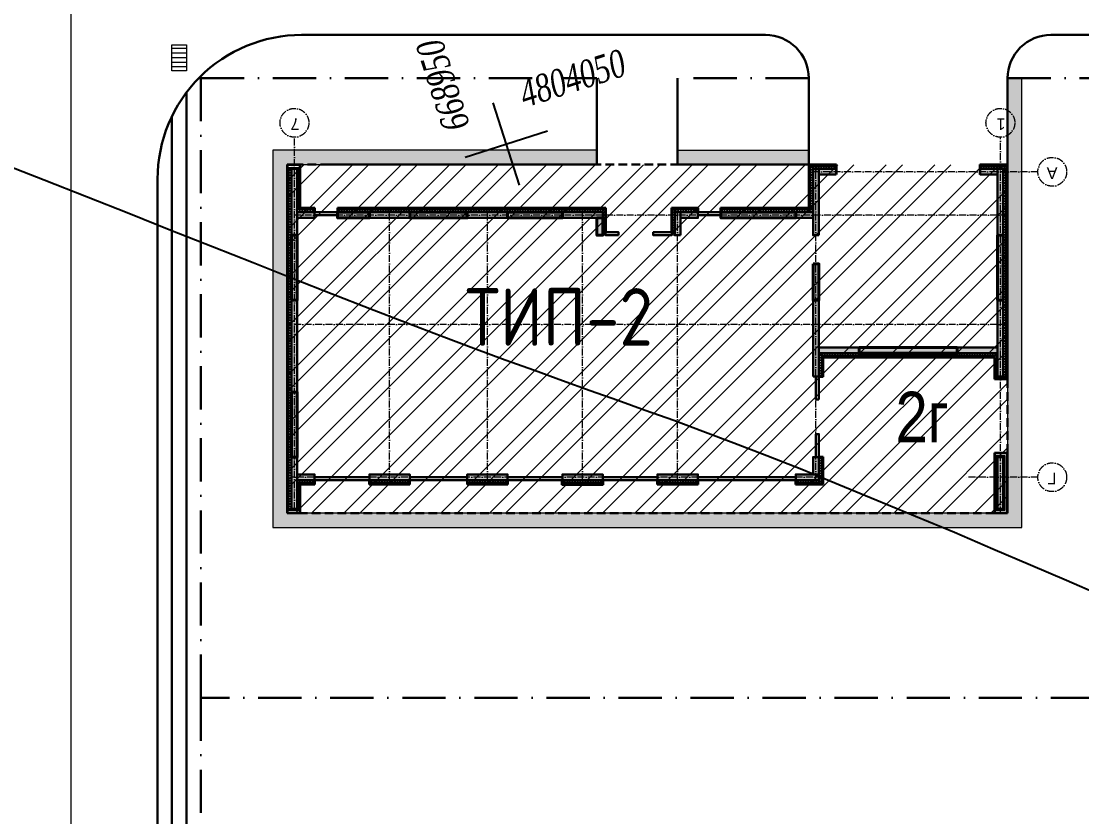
# Model space of a CAD drawing. Header units: millimetres. Extents: x 1353783 to 6492029790, y -7276956 to -512500.
# Drawn here: x 9958316 to 9965677, y -2817728 to -2812207 of the extents above; entities that cross this region are included whole.
import ezdxf
from ezdxf.enums import TextEntityAlignment as Align

# ---------------------------------------------------------------- set-up
doc = ezdxf.new("R2010")
doc.units = ezdxf.units.MM
for name, pattern in [('( Dashed )', [0.75, 0.5, -0.25]), ('482 Границы районов', [5, 3, -1, 0, -1]), ('ACAD_ISO10W100', [18, 12, -3, 0, -3]), ('CONTI', [0]), ('осевая', [50.8, 31.75, -6.35, 6.35, -6.35])]:
    doc.linetypes.add(name, pattern=pattern)
doc.layers.get('0').update_dxf_attribs({"lineweight": 5})
doc.layers.get('Defpoints').update_dxf_attribs({"color": 255})
for name, color, linetype, lineweight in [('!A-DIAFRAGM типовой', 142, 'Continuous', 0), ('7земля', 7, 'Continuous', 30), ('DIAFRAGM', 46, 'Continuous', 30), ('G-ANNO-SCHD', 231, 'Continuous', 9), ('Hatch', 254, 'Continuous', 5), ('INSULATION', 81, 'Continuous', 5), ('MPelement', 7, 'Continuous', 18), ('MPlegenda', 252, 'Continuous', 13), ('Room_name', 250, 'Continuous', 20), ('Room_number', 250, 'Continuous', 13), ('Арыки', 160, 'Continuous', 30), ('ГП-Граница учасика ИЖС', 3, 'Continuous', 5), ('ГП-Тратуар', 3, 'Continuous', 5), ('оси', 231, 'осевая', 9)]:
    doc.layers.add(name, color=color, linetype=linetype, lineweight=lineweight)
for name, color, linetype in [('GORIZUNKNOWN', 32, 'CONTI'), ('SETKR', 7, 'CONTI'), ('РЕЛЬЕФ', 7, 'CONTI')]:
    doc.layers.add(name, color=color, linetype=linetype)
doc.styles.add('GOST Common', font='', dxfattribs={"height": 3})
doc.styles.add('ISOCPEUR', font='', dxfattribs={"width": 0.85})
doc.styles.add('SHRFT', font='', dxfattribs={"width": 0.75})
doc.styles.add('основной', font='Arial Narrow.ttf', dxfattribs={"height": 1.5})
doc.styles.get('GOST Common').set_extended_font_data('GOST Common')
doc.styles.get('ISOCPEUR').set_extended_font_data('ISOCPEUR')
doc.styles.get('SHRFT').set_extended_font_data('Times New Roman Cyr', italic=True)

# ---------------------------------------------------------------- blocks, each defined once
blk = doc.blocks.new('амвамвам')
at = {"lineweight": 30, "ltscale": 100, "true_color": 0x939598}
h = blk.add_hatch(color=252, dxfattribs=at)
h.dxf.hatch_style = 1
h.paths.add_polyline_path([(9770580, -3470391), (9770580, -3469891), (9775130, -3469891), (9775130, -3470391)], flags=17)
h.paths.add_polyline_path([(9767780, -3470391), (9767780, -3469891), (9757030, -3469891), (9756530, -3469891), (9756530, -3482491), (9756530, -3482991), (9782030, -3482991), (9782530, -3482991), (9782530, -3467392), (9782030, -3467392), (9782030, -3482491), (9757030, -3482491), (9757030, -3470391)])
at = {"color": 251, "lineweight": 15, "ltscale": 100, "true_color": 0x636466}
for points in [[(9767780, -3470391), (9767780, -3469891), (9757030, -3469891), (9756530, -3469891), (9756530, -3482491), (9756530, -3482991), (9782030, -3482991), (9782530, -3482991), (9782530, -3467392), (9782030, -3467392), (9782030, -3482491), (9757030, -3482491), (9757030, -3470391)], [(9770580, -3470391), (9770580, -3469891), (9775130, -3469891), (9775130, -3470391)]]:
    blk.add_lwpolyline(points, close=True, dxfattribs=at)
blk = doc.blocks.new('ТИП-2')
at = {"layer": '!A-DIAFRAGM типовой', "lineweight": 0, "ltscale": 100, "true_color": 0x000000}
h = blk.add_hatch(color=18, dxfattribs=at)
h.dxf.hatch_style = 1
h.paths.add_polyline_path([(10321114, -2871326), (10321314, -2871326), (10321314, -2869526), (10321114, -2869526)])
h = blk.add_hatch(color=18, dxfattribs=at)
h.dxf.hatch_style = 1
h.paths.add_polyline_path([(10345614, -2871326), (10345814, -2871326), (10345814, -2869526), (10345614, -2869526)])
h = blk.add_hatch(color=18, dxfattribs=at)
h.dxf.hatch_style = 1
h.paths.add_polyline_path([(10327514, -2870526), (10327514, -2870726), (10328314, -2870726), (10328314, -2870526)])
h = blk.add_hatch(color=18, dxfattribs=at)
h.dxf.hatch_style = 1
h.paths.add_polyline_path([(10331714, -2870526), (10331714, -2870726), (10333114, -2870726), (10333114, -2870526)])
h = blk.add_hatch(color=18, dxfattribs=at)
h.dxf.hatch_style = 1
h.paths.add_polyline_path([(10335014, -2870526), (10335014, -2870726), (10336414, -2870726), (10336414, -2870526)])
h = blk.add_hatch(color=18, dxfattribs=at)
h.dxf.hatch_style = 1
h.paths.add_polyline_path([(10338314, -2870526), (10338314, -2870726), (10339714, -2870726), (10339714, -2870526)])
h = blk.add_hatch(color=18, dxfattribs=at)
h.dxf.hatch_style = 1
h.paths.add_polyline_path([(10341714, -2870526), (10341714, -2870726), (10343114, -2870726), (10343114, -2870526)])
h = blk.add_hatch(color=18, dxfattribs=at)
h.dxf.hatch_style = 1
h.paths.add_polyline_path([(10345014, -2870526), (10345014, -2870726), (10345614, -2870726), (10345614, -2870526)])
h = blk.add_hatch(color=18, dxfattribs=at)
h.dxf.hatch_style = 1
h.paths.add_polyline_path([(10327514, -2871326), (10327714, -2871326), (10327714, -2870726), (10327514, -2870726)])
h = blk.add_hatch(color=18, dxfattribs=at)
h.dxf.hatch_style = 1
h.paths.add_polyline_path([(10345814, -2873576), (10345614, -2873576), (10345614, -2876776), (10345814, -2876776)])
h = blk.add_hatch(color=18, dxfattribs=at)
h.dxf.hatch_style = 1
h.paths.add_polyline_path([(10321114, -2876776), (10321314, -2876776), (10321314, -2874126), (10321114, -2874126)])
h = blk.add_hatch(color=18, dxfattribs=at)
h.dxf.hatch_style = 1
h.paths.add_polyline_path([(10327714, -2874126), (10327514, -2874126), (10327514, -2876776), (10327714, -2876776)])
h = blk.add_hatch(color=18, dxfattribs=at)
h.dxf.hatch_style = 1
h.paths.add_polyline_path([(10321314, -2874926), (10321314, -2875126), (10322714, -2875126), (10322714, -2874926)])
h = blk.add_hatch(color=18, dxfattribs=at)
h.dxf.hatch_style = 1
h.paths.add_polyline_path([(10326114, -2874926), (10326114, -2875126), (10327514, -2875126), (10327514, -2874926)])
h = blk.add_hatch(color=18, dxfattribs=at)
h.dxf.hatch_style = 1
h.paths.add_polyline_path([(10321114, -2881326), (10321314, -2881326), (10321314, -2879026), (10321114, -2879026)])
h = blk.add_hatch(color=18, dxfattribs=at)
h.dxf.hatch_style = 1
h.paths.add_polyline_path([(10327514, -2879026), (10327714, -2879026), (10327714, -2881326), (10327514, -2881326)])
h = blk.add_hatch(color=18, dxfattribs=at)
h.dxf.hatch_style = 1
h.paths.add_polyline_path([(10332314, -2879026), (10332514, -2879026), (10332514, -2879826), (10332314, -2879826)])
h = blk.add_hatch(color=18, dxfattribs=at)
h.dxf.hatch_style = 1
h.paths.add_polyline_path([(10345614, -2879026), (10345814, -2879026), (10345814, -2881326), (10345614, -2881326)])
h = blk.add_hatch(color=18, dxfattribs=at)
h.dxf.hatch_style = 1
h.paths.add_polyline_path([(10327714, -2879826), (10327714, -2879626), (10328314, -2879626), (10328314, -2879826)])
h = blk.add_hatch(color=18, dxfattribs=at)
h.dxf.hatch_style = 1
h.paths.add_polyline_path([(10331714, -2879826), (10331714, -2879626), (10332314, -2879626), (10332314, -2879826)])
h = blk.add_hatch(color=18, dxfattribs=at)
h.dxf.hatch_style = 1
h.paths.add_polyline_path([(10335014, -2879626), (10335014, -2879826), (10336414, -2879826), (10336414, -2879626)])
h = blk.add_hatch(color=18, dxfattribs=at)
h.dxf.hatch_style = 1
h.paths.add_polyline_path([(10338314, -2879626), (10338314, -2879826), (10339714, -2879826), (10339714, -2879626)])
h = blk.add_hatch(color=18, dxfattribs=at)
h.dxf.hatch_style = 1
h.paths.add_polyline_path([(10341714, -2879826), (10341714, -2879626), (10343114, -2879626), (10343114, -2879826)])
h = blk.add_hatch(color=18, dxfattribs=at)
h.dxf.hatch_style = 1
h.paths.add_polyline_path([(10345014, -2879826), (10345014, -2879626), (10345614, -2879626), (10345614, -2879826)])
h = blk.add_hatch(color=18, dxfattribs=at)
h.dxf.hatch_style = 1
h.paths.add_polyline_path([(10321314, -2881126), (10321314, -2881326), (10321914, -2881326), (10321914, -2881126)])
h = blk.add_hatch(color=18, dxfattribs=at)
h.dxf.hatch_style = 1
h.paths.add_polyline_path([(10326914, -2881126), (10326914, -2881326), (10327514, -2881326), (10327514, -2881126)])
at = {"layer": 'Hatch', "lineweight": 40, "ltscale": 0.5, "true_color": 0x000000}
for points in [[(10345814, -2873576), (10345614, -2873576), (10345614, -2871326), (10345814, -2871326)], [(10326114, -2875126), (10326114, -2874926), (10322714, -2874926), (10322714, -2875126)], [(10321314, -2879026), (10321114, -2879026), (10321114, -2876776), (10321314, -2876776)], [(10327714, -2878026), (10327514, -2878026), (10327514, -2876776), (10327714, -2876776)], [(10345814, -2879026), (10345614, -2879026), (10345614, -2876776), (10345814, -2876776)], [(10335214, -2879626), (10335014, -2879626), (10335014, -2879026), (10335214, -2879026)], [(10328314, -2879826), (10328314, -2879626), (10330914, -2879626), (10330914, -2879826)], [(10336414, -2879826), (10336414, -2879626), (10338314, -2879626), (10338314, -2879826)], [(10339714, -2879826), (10339714, -2879626), (10341714, -2879626), (10341714, -2879826)], [(10343114, -2879826), (10343114, -2879626), (10344214, -2879626), (10344214, -2879826)]]:
    blk.add_hatch(color=18, dxfattribs=at).paths.add_polyline_path(points)
at = {"layer": 'INSULATION', "ltscale": 0.5, "true_color": 0x000000}
h = blk.add_hatch(dxfattribs=at)
h.set_pattern_fill('ANSI37', color=18, scale=9.999998, angle=-90)
h.set_pattern_definition([(315, (10327382.395, -2869475.794), (22.45064, 22.45064), []), (45, (10327382.395, -2869475.794), (-22.45064, 22.45064), [])])
h.paths.add_polyline_path([(10321364, -2869476), (10321364, -2869526), (10321064, -2869526), (10321064, -2869476)])
h = blk.add_hatch(dxfattribs=at)
h.set_pattern_fill('ANSI37', color=18, scale=9.999998, angle=180)
h.set_pattern_definition([(225, (10321114.28, -2875843.91), (22.45064, -22.45064), []), (315, (10321114.28, -2875843.91), (22.45064, 22.45064), [])])
h.paths.add_polyline_path([(10321114, -2871326), (10321064, -2871326), (10321064, -2869526), (10321114, -2869526)])
h = blk.add_hatch(dxfattribs=at)
h.set_pattern_fill('ANSI37', color=18, scale=9.999998, angle=180)
h.set_pattern_definition([(225, (10321364.28, -2875843.91), (22.45064, -22.45064), []), (315, (10321364.28, -2875843.91), (22.45064, 22.45064), [])])
h.paths.add_polyline_path([(10321364, -2871326), (10321314, -2871326), (10321314, -2869526), (10321364, -2869526)])
h = blk.add_hatch(dxfattribs=at)
h.set_pattern_fill('ANSI37', color=18, scale=9.999998, angle=-90)
h.set_pattern_definition([(315, (10351882.395, -2869475.79), (22.45064, 22.45064), []), (45, (10351882.395, -2869475.79), (-22.45064, 22.45064), [])])
h.paths.add_polyline_path([(10345914, -2869476), (10345914, -2869526), (10345564, -2869526), (10345564, -2869476)])
h = blk.add_hatch(dxfattribs=at)
h.set_pattern_fill('ANSI37', color=18, scale=9.999998, angle=180)
h.set_pattern_definition([(225, (10345614.28, -2875843.904), (22.45064, -22.45064), []), (315, (10345614.28, -2875843.904), (22.45064, 22.45064), [])])
h.paths.add_polyline_path([(10345614, -2870426), (10345564, -2870426), (10345564, -2869526), (10345614, -2869526)])
h = blk.add_hatch(dxfattribs=at)
h.set_pattern_fill('ANSI37', color=18, scale=20)
h.set_pattern_definition([(45, (10345814.28, -2874889.555), (-44.9013, 44.9013), []), (135, (10345814.28, -2874889.555), (-44.9013, -44.9013), [])])
h.paths.add_polyline_path([(10345814, -2869526), (10345914, -2869526), (10345914, -2881326), (10345814, -2881326)])
h = blk.add_hatch(dxfattribs=at)
h.set_pattern_fill('ANSI37', color=18, scale=20)
h.set_pattern_definition([(45, (10327414.28, -2865889.52), (-44.9013, 44.9013), []), (135, (10327414.28, -2865889.52), (-44.9013, -44.9013), [])])
h.paths.add_polyline_path([(10327414, -2870426), (10327514, -2870426), (10327514, -2871326), (10327414, -2871326)])
h = blk.add_hatch(dxfattribs=at)
h.set_pattern_fill('ANSI37', color=18, scale=20, angle=-90)
h.set_pattern_definition([(315, (10332450.52, -2870425.794), (44.9013, 44.9013), []), (45, (10332450.52, -2870425.794), (-44.9013, 44.9013), [])])
h.paths.add_polyline_path([(10328314, -2870426), (10328314, -2870526), (10327514, -2870526), (10327514, -2870426)])
h = blk.add_hatch(dxfattribs=at)
h.set_pattern_fill('ANSI37', color=18, scale=20, angle=-90)
h.set_pattern_definition([(315, (10337250.52, -2870425.794), (44.9013, 44.9013), []), (45, (10337250.52, -2870425.794), (-44.9013, 44.9013), [])])
h.paths.add_polyline_path([(10333114, -2870426), (10333114, -2870526), (10331714, -2870526), (10331714, -2870426)])
h = blk.add_hatch(dxfattribs=at)
h.set_pattern_fill('ANSI37', color=18, scale=20, angle=-90)
h.set_pattern_definition([(315, (10340550.52, -2870425.794), (44.9013, 44.9013), []), (45, (10340550.52, -2870425.794), (-44.9013, 44.9013), [])])
h.paths.add_polyline_path([(10336414, -2870426), (10336414, -2870526), (10335014, -2870526), (10335014, -2870426)])
h = blk.add_hatch(dxfattribs=at)
h.set_pattern_fill('ANSI37', color=18, scale=20, angle=-90)
h.set_pattern_definition([(315, (10343850.52, -2870425.794), (44.9013, 44.9013), []), (45, (10343850.52, -2870425.794), (-44.9013, 44.9013), [])])
h.paths.add_polyline_path([(10339714, -2870426), (10339714, -2870526), (10338314, -2870526), (10338314, -2870426)])
h = blk.add_hatch(dxfattribs=at)
h.set_pattern_fill('ANSI37', color=18, scale=20, angle=-90)
h.set_pattern_definition([(315, (10347250.52, -2870425.794), (44.9013, 44.9013), []), (45, (10347250.52, -2870425.794), (-44.9013, 44.9013), [])])
h.paths.add_polyline_path([(10343114, -2870426), (10343114, -2870526), (10341714, -2870526), (10341714, -2870426)])
h = blk.add_hatch(dxfattribs=at)
h.set_pattern_fill('ANSI37', color=18, scale=20, angle=-90)
h.set_pattern_definition([(315, (10349750.52, -2870425.785), (44.9013, 44.9013), []), (45, (10349750.52, -2870425.785), (-44.9013, 44.9013), [])])
h.paths.add_polyline_path([(10345614, -2870426), (10345614, -2870526), (10345014, -2870526), (10345014, -2870426)])
h = blk.add_hatch(dxfattribs=at)
h.set_pattern_fill('ANSI37', color=18, scale=9.999998, angle=-90)
h.set_pattern_definition([(315, (10327382.395, -2871325.79), (22.45064, 22.45064), []), (45, (10327382.395, -2871325.79), (-22.45064, 22.45064), [])])
h.paths.add_polyline_path([(10321364, -2871326), (10321364, -2871376), (10321064, -2871376), (10321064, -2871326)])
h = blk.add_hatch(dxfattribs=at)
h.set_pattern_fill('ANSI37', color=18, scale=9.999998, angle=-90)
h.set_pattern_definition([(315, (10327382.394, -2874075.8), (22.45064, 22.45064), []), (45, (10327382.394, -2874075.8), (-22.45064, 22.45064), [])])
h.paths.add_polyline_path([(10321364, -2874076), (10321364, -2874126), (10321014, -2874126), (10321014, -2874076)])
h = blk.add_hatch(dxfattribs=at)
h.set_pattern_fill('ANSI37', color=18, scale=20)
h.set_pattern_definition([(45, (10321014.28, -2874889.534), (-44.9013, 44.9013), []), (135, (10321014.28, -2874889.534), (-44.9013, -44.9013), [])])
h.paths.add_polyline_path([(10321014, -2874126), (10321114, -2874126), (10321114, -2881326), (10321014, -2881326)])
h = blk.add_hatch(dxfattribs=at)
h.set_pattern_fill('ANSI37', color=18, scale=9.999998, angle=180)
h.set_pattern_definition([(225, (10321364.28, -2880543.94), (22.45064, -22.45064), []), (315, (10321364.28, -2880543.94), (22.45064, 22.45064), [])])
h.paths.add_polyline_path([(10321364, -2874826), (10321314, -2874826), (10321314, -2874126), (10321364, -2874126)])
h = blk.add_hatch(dxfattribs=at)
h.set_pattern_fill('ANSI37', color=18, scale=20)
h.set_pattern_definition([(45, (10327414.28, -2874689.525), (-44.901, 44.901), []), (135, (10327414.28, -2874689.525), (-44.901, -44.901), [])])
h.paths.add_polyline_path([(10327414, -2874126), (10327514, -2874126), (10327514, -2874926), (10327414, -2874926)])
h = blk.add_hatch(dxfattribs=at)
h.set_pattern_fill('ANSI37', color=18, scale=20, angle=-90)
h.set_pattern_definition([(315, (10330450.52, -2874825.824), (44.9013, 44.9013), []), (45, (10330450.52, -2874825.824), (-44.9013, 44.9013), [])])
h.paths.add_polyline_path([(10327414, -2874826), (10327414, -2874926), (10321314, -2874926), (10321314, -2874826)])
h = blk.add_hatch(dxfattribs=at)
h.set_pattern_fill('ANSI37', color=18, scale=20, angle=180)
h.set_pattern_definition([(225, (10332614.28, -2888962.033), (44.9013, -44.9013), []), (315, (10332614.28, -2888962.033), (44.9013, 44.9013), [])])
h.paths.add_polyline_path([(10332614, -2879926), (10332514, -2879926), (10332514, -2879026), (10332614, -2879026)])
h = blk.add_hatch(dxfattribs=at)
h.set_pattern_fill('ANSI37', color=18, scale=20, angle=180)
h.set_pattern_definition([(225, (10335014.28, -2888962.063), (44.9013, -44.9013), []), (315, (10335014.28, -2888962.063), (44.9013, 44.9013), [])])
h.paths.add_polyline_path([(10335014, -2879826), (10334914, -2879826), (10334914, -2879026), (10335014, -2879026)])
h = blk.add_hatch(dxfattribs=at)
h.set_pattern_fill('ANSI37', color=18, scale=20, angle=-90)
h.set_pattern_definition([(315, (10336350.53, -2879825.824), (44.9013, 44.9013), []), (45, (10336350.53, -2879825.824), (-44.9013, 44.9013), [])])
h.paths.add_polyline_path([(10330914, -2879826), (10330914, -2879926), (10327714, -2879926), (10327714, -2879826)])
h = blk.add_hatch(dxfattribs=at)
h.set_pattern_fill('ANSI37', color=18, scale=20)
h.set_pattern_definition([(45, (10327714.28, -2874989.564), (-44.9013, 44.9013), []), (135, (10327714.28, -2874989.564), (-44.9013, -44.9013), [])])
h.paths.add_polyline_path([(10327714, -2879926), (10327814, -2879926), (10327814, -2881426), (10327714, -2881426)])
h = blk.add_hatch(dxfattribs=at)
h.set_pattern_fill('ANSI37', color=18, scale=20, angle=-90)
h.set_pattern_definition([(315, (10337150.52, -2879825.794), (44.9013, 44.9013), []), (45, (10337150.52, -2879825.794), (-44.9013, 44.9013), [])])
h.paths.add_polyline_path([(10332514, -2879826), (10332514, -2879926), (10331714, -2879926), (10331714, -2879826)])
h = blk.add_hatch(dxfattribs=at)
h.set_pattern_fill('ANSI37', color=18, scale=20, angle=-90)
h.set_pattern_definition([(315, (10337150.52, -2879825.794), (44.9013, 44.9013), []), (45, (10337150.52, -2879825.794), (-44.9013, 44.9013), [])])
h.paths.add_polyline_path([(10332514, -2879826), (10332514, -2879926), (10331714, -2879926), (10331714, -2879826)])
h = blk.add_hatch(dxfattribs=at)
h.set_pattern_fill('ANSI37', color=18, scale=20, angle=-90)
h.set_pattern_definition([(315, (10348350.496, -2879825.824), (44.90128, 44.90128), []), (45, (10348350.496, -2879825.824), (-44.90128, 44.90128), [])])
h.paths.add_polyline_path([(10344214, -2879826), (10344214, -2879926), (10334914, -2879926), (10334914, -2879826)])
h = blk.add_hatch(dxfattribs=at)
h.set_pattern_fill('ANSI37', color=18, scale=20, angle=-90)
h.set_pattern_definition([(315, (10350550.473, -2879825.793), (44.9013, 44.9013), []), (45, (10350550.473, -2879825.793), (-44.9013, 44.9013), [])])
h.paths.add_polyline_path([(10345614, -2879826), (10345614, -2879926), (10345014, -2879926), (10345014, -2879826)])
h = blk.add_hatch(dxfattribs=at)
h.set_pattern_fill('ANSI37', color=18, scale=9.999998, angle=180)
h.set_pattern_definition([(225, (10345614.28, -2886243.908), (22.45064, -22.45064), []), (315, (10345614.28, -2886243.908), (22.45064, 22.45064), [])])
h.paths.add_polyline_path([(10345614, -2881326), (10345564, -2881326), (10345564, -2879926), (10345614, -2879926)])
h = blk.add_hatch(dxfattribs=at)
h.set_pattern_fill('ANSI37', color=18, scale=20, angle=-90)
h.set_pattern_definition([(315, (10324750.52, -2881326.08), (44.9013, 44.9013), []), (45, (10324750.52, -2881326.08), (-44.9013, 44.9013), [])])
h.paths.add_polyline_path([(10321914, -2881326), (10321914, -2881426), (10321014, -2881426), (10321014, -2881326)])
h = blk.add_hatch(dxfattribs=at)
h.set_pattern_fill('ANSI37', color=18, scale=20, angle=-90)
h.set_pattern_definition([(315, (10330750.52, -2881326.08), (44.9013, 44.9013), []), (45, (10330750.52, -2881326.08), (-44.9013, 44.9013), [])])
h.paths.add_polyline_path([(10327714, -2881326), (10327714, -2881426), (10326914, -2881426), (10326914, -2881326)])
h = blk.add_hatch(dxfattribs=at)
h.set_pattern_fill('ANSI37', color=18, scale=9.999998, angle=-90)
h.set_pattern_definition([(315, (10351882.395, -2881325.824), (22.45064, 22.45064), []), (45, (10351882.395, -2881325.824), (-22.45064, 22.45064), [])])
h.paths.add_polyline_path([(10345914, -2881326), (10345914, -2881376), (10345564, -2881376), (10345564, -2881326)])
at = {"color": 18, "linetype": 'ByBlock', "lineweight": 30, "true_color": 0x000000}
for points in [[(10328314, -2870526), (10331714, -2870526), (10331714, -2870626), (10328314, -2870626)], [(10333114, -2870526), (10335014, -2870526), (10335014, -2870626), (10333114, -2870626)], [(10336414, -2870526), (10338314, -2870526), (10338314, -2870626), (10336414, -2870626)], [(10339714, -2870526), (10341714, -2870526), (10341714, -2870626), (10339714, -2870626)], [(10343114, -2870526), (10345014, -2870526), (10345014, -2870626), (10343114, -2870626)], [(10327514, -2871326), (10327614, -2871326), (10327614, -2872126), (10327514, -2872126)], [(10327514, -2873326), (10327614, -2873326), (10327614, -2874126), (10327514, -2874126)], [(10332614, -2879026), (10333264, -2879026), (10333264, -2879126), (10332614, -2879126)], [(10334464, -2879026), (10334914, -2879026), (10334914, -2879126), (10334464, -2879126)], [(10330914, -2879726), (10331714, -2879726), (10331714, -2879826), (10330914, -2879826)], [(10344214, -2879726), (10345014, -2879726), (10345014, -2879826), (10344214, -2879826)]]:
    blk.add_lwpolyline(points, close=True, dxfattribs=at)
at = {"layer": '7земля', "color": 18, "lineweight": 30, "ltscale": 100, "true_color": 0x000000}
for p, q in [((10320964, -2869376), (10321414, -2869376)), ((10320964, -2871476), (10320964, -2869376)), ((10320974, -2869386), (10321404, -2869386)), ((10320974, -2871466), (10320974, -2869386)), ((10321404, -2869386), (10321404, -2871466)), ((10321414, -2869376), (10321414, -2871476)), ((10345514, -2870376), (10345514, -2869376)), ((10345514, -2869376), (10345964, -2869376)), ((10345524, -2870386), (10345524, -2869386)), ((10345524, -2869386), (10345954, -2869386)), ((10345954, -2869386), (10345954, -2881466)), ((10345964, -2869376), (10345964, -2881476)), ((10328324, -2870376), (10327364, -2870376)), ((10327364, -2870376), (10327364, -2871336)), ((10328314, -2870386), (10327374, -2870386)), ((10327374, -2870386), (10327374, -2871326)), ((10328314, -2870526), (10328314, -2870386)), ((10328324, -2870526), (10328324, -2870376)), ((10333124, -2870376), (10331704, -2870376)), ((10331704, -2870376), (10331704, -2870526)), ((10333114, -2870386), (10331714, -2870386)), ((10331714, -2870386), (10331714, -2870526)), ((10333114, -2870526), (10333114, -2870386)), ((10333124, -2870526), (10333124, -2870376)), ((10336434, -2870366), (10334994, -2870366)), ((10334994, -2870366), (10334994, -2870526)), ((10336424, -2870376), (10335004, -2870376)), ((10335004, -2870376), (10335004, -2870526)), ((10336424, -2870526), (10336424, -2870376)), ((10336434, -2870526), (10336434, -2870366)), ((10339724, -2870376), (10338304, -2870376)), ((10338304, -2870376), (10338304, -2870526)), ((10339714, -2870386), (10338314, -2870386)), ((10338314, -2870386), (10338314, -2870526)), ((10339714, -2870526), (10339714, -2870386)), ((10339724, -2870526), (10339724, -2870376)), ((10343124, -2870376), (10341704, -2870376)), ((10341704, -2870376), (10341704, -2870526)), ((10343114, -2870386), (10341714, -2870386)), ((10341714, -2870386), (10341714, -2870526)), ((10343114, -2870526), (10343114, -2870386)), ((10343124, -2870526), (10343124, -2870376)), ((10345004, -2870526), (10345004, -2870376)), ((10345004, -2870376), (10345514, -2870376)), ((10345014, -2870526), (10345014, -2870386)), ((10345014, -2870386), (10345524, -2870386)), ((10321414, -2871476), (10320964, -2871476)), ((10321404, -2871466), (10320974, -2871466)), ((10327364, -2871336), (10327514, -2871336)), ((10327374, -2871326), (10327514, -2871326)), ((10320964, -2881476), (10320964, -2874026)), ((10320964, -2874026), (10321414, -2874026)), ((10320974, -2881466), (10320974, -2874036)), ((10320974, -2874036), (10321404, -2874036)), ((10321404, -2874036), (10321404, -2874786)), ((10321414, -2874026), (10321414, -2874776)), ((10327364, -2874776), (10327364, -2874116)), ((10327364, -2874116), (10327514, -2874116)), ((10327374, -2874786), (10327374, -2874126)), ((10327374, -2874126), (10327514, -2874126)), ((10321404, -2874786), (10327374, -2874786)), ((10321414, -2874776), (10327364, -2874776)), ((10332614, -2879126), (10332614, -2879966)), ((10332624, -2879126), (10332624, -2879976)), ((10334904, -2879126), (10334904, -2879977)), ((10334914, -2879126), (10334914, -2879967)), ((10330914, -2879966), (10327854, -2879966)), ((10327854, -2879966), (10327854, -2881466)), ((10330924, -2879976), (10327864, -2879976)), ((10327864, -2879976), (10327864, -2881476)), ((10330914, -2879826), (10330914, -2879966)), ((10330924, -2879826), (10330924, -2879976)), ((10331704, -2879976), (10331704, -2879826)), ((10332624, -2879976), (10331704, -2879976)), ((10331714, -2879966), (10331714, -2879826)), ((10332614, -2879966), (10331714, -2879966)), ((10334904, -2879977), (10336614, -2879976)), ((10334914, -2879967), (10336614, -2879966)), ((10336614, -2879966), (10344214, -2879966)), ((10336614, -2879976), (10344224, -2879976)), ((10344214, -2879966), (10344214, -2879826)), ((10344224, -2879976), (10344224, -2879826)), ((10345004, -2879976), (10345004, -2879826)), ((10345514, -2879976), (10345004, -2879976)), ((10345014, -2879966), (10345014, -2879826)), ((10345524, -2879966), (10345014, -2879966)), ((10345514, -2881476), (10345514, -2879976)), ((10345524, -2881466), (10345524, -2879966)), ((10321914, -2881126), (10321914, -2881466)), ((10321924, -2881126), (10321924, -2881476)), ((10326904, -2881476), (10326904, -2881126)), ((10326914, -2881466), (10326914, -2881126)), ((10321924, -2881476), (10320964, -2881476)), ((10321914, -2881466), (10320974, -2881466)), ((10327864, -2881476), (10326904, -2881476)), ((10327854, -2881466), (10326914, -2881466)), ((10345964, -2881476), (10345514, -2881476)), ((10345954, -2881466), (10345524, -2881466))]:
    blk.add_line(p, q, dxfattribs=at)
at = {"layer": '7земля', "color": 18, "linetype": '( Dashed )', "lineweight": 30, "ltscale": 600, "true_color": 0x000000}
for p, q in [((10321414, -2869376), (10345514, -2869376)), ((10320964, -2871476), (10320964, -2874026)), ((10327864, -2881476), (10345514, -2881476))]:
    blk.add_line(p, q, dxfattribs=at)
at = {"layer": 'DIAFRAGM', "color": 18, "ltscale": 0.5, "true_color": 0x000000}
for points in [[(10321114, -2871326), (10321314, -2871326), (10321314, -2869526), (10321114, -2869526)], [(10345614, -2871326), (10345814, -2871326), (10345814, -2869526), (10345614, -2869526)], [(10327514, -2870526), (10327514, -2870726), (10328314, -2870726), (10328314, -2870526)], [(10331714, -2870526), (10331714, -2870726), (10333114, -2870726), (10333114, -2870526)], [(10335014, -2870526), (10335014, -2870726), (10336414, -2870726), (10336414, -2870526)], [(10338314, -2870526), (10338314, -2870726), (10339714, -2870726), (10339714, -2870526)], [(10341714, -2870526), (10341714, -2870726), (10343114, -2870726), (10343114, -2870526)], [(10345014, -2870526), (10345014, -2870726), (10345614, -2870726), (10345614, -2870526)], [(10327514, -2871326), (10327714, -2871326), (10327714, -2870726), (10327514, -2870726)], [(10345814, -2873576), (10345614, -2873576), (10345614, -2876776), (10345814, -2876776)], [(10321114, -2876776), (10321314, -2876776), (10321314, -2874126), (10321114, -2874126)], [(10327714, -2874126), (10327514, -2874126), (10327514, -2876776), (10327714, -2876776)], [(10321314, -2874926), (10321314, -2875126), (10322714, -2875126), (10322714, -2874926)], [(10326114, -2874926), (10326114, -2875126), (10327514, -2875126), (10327514, -2874926)], [(10321114, -2881326), (10321314, -2881326), (10321314, -2879026), (10321114, -2879026)], [(10327514, -2879026), (10327714, -2879026), (10327714, -2881326), (10327514, -2881326)], [(10332314, -2879026), (10332514, -2879026), (10332514, -2879826), (10332314, -2879826)], [(10345614, -2879026), (10345814, -2879026), (10345814, -2881326), (10345614, -2881326)], [(10327714, -2879826), (10327714, -2879626), (10328314, -2879626), (10328314, -2879826)], [(10331714, -2879826), (10331714, -2879626), (10332314, -2879626), (10332314, -2879826)], [(10335014, -2879626), (10335014, -2879826), (10336414, -2879826), (10336414, -2879626)], [(10338314, -2879626), (10338314, -2879826), (10339714, -2879826), (10339714, -2879626)], [(10341714, -2879826), (10341714, -2879626), (10343114, -2879626), (10343114, -2879826)], [(10345014, -2879826), (10345014, -2879626), (10345614, -2879626), (10345614, -2879826)], [(10321314, -2881126), (10321314, -2881326), (10321914, -2881326), (10321914, -2881126)], [(10326914, -2881126), (10326914, -2881326), (10327514, -2881326), (10327514, -2881126)]]:
    blk.add_lwpolyline(points, close=True, dxfattribs=at)
at = {"layer": 'Hatch', "color": 18, "lineweight": 40, "ltscale": 0.5, "true_color": 0x000000}
for points in [[(10345814, -2873576), (10345614, -2873576), (10345614, -2871326), (10345814, -2871326)], [(10326114, -2875126), (10326114, -2874926), (10322714, -2874926), (10322714, -2875126)], [(10321314, -2879026), (10321114, -2879026), (10321114, -2876776), (10321314, -2876776)], [(10327714, -2878026), (10327514, -2878026), (10327514, -2876776), (10327714, -2876776)], [(10345814, -2879026), (10345614, -2879026), (10345614, -2876776), (10345814, -2876776)], [(10335214, -2879626), (10335014, -2879626), (10335014, -2879026), (10335214, -2879026)], [(10328314, -2879826), (10328314, -2879626), (10330914, -2879626), (10330914, -2879826)], [(10336414, -2879826), (10336414, -2879626), (10338314, -2879626), (10338314, -2879826)], [(10339714, -2879826), (10339714, -2879626), (10341714, -2879626), (10341714, -2879826)], [(10343114, -2879826), (10343114, -2879626), (10344214, -2879626), (10344214, -2879826)]]:
    blk.add_lwpolyline(points, close=True, dxfattribs=at)
at = {"layer": 'INSULATION', "color": 18, "ltscale": 0.5, "true_color": 0x000000}
for points in [[(10321364, -2869476), (10321364, -2869526), (10321064, -2869526), (10321064, -2869476)], [(10321114, -2871326), (10321064, -2871326), (10321064, -2869526), (10321114, -2869526)], [(10321364, -2871326), (10321314, -2871326), (10321314, -2869526), (10321364, -2869526)], [(10345914, -2869476), (10345914, -2869526), (10345564, -2869526), (10345564, -2869476)], [(10345614, -2870426), (10345564, -2870426), (10345564, -2869526), (10345614, -2869526)], [(10345814, -2869526), (10345914, -2869526), (10345914, -2881326), (10345814, -2881326)], [(10327414, -2870426), (10327514, -2870426), (10327514, -2871326), (10327414, -2871326)], [(10328314, -2870426), (10328314, -2870526), (10327514, -2870526), (10327514, -2870426)], [(10333114, -2870426), (10333114, -2870526), (10331714, -2870526), (10331714, -2870426)], [(10336414, -2870426), (10336414, -2870526), (10335014, -2870526), (10335014, -2870426)], [(10339714, -2870426), (10339714, -2870526), (10338314, -2870526), (10338314, -2870426)], [(10343114, -2870426), (10343114, -2870526), (10341714, -2870526), (10341714, -2870426)], [(10345614, -2870426), (10345614, -2870526), (10345014, -2870526), (10345014, -2870426)], [(10321364, -2871326), (10321364, -2871376), (10321064, -2871376), (10321064, -2871326)], [(10321364, -2874076), (10321364, -2874126), (10321014, -2874126), (10321014, -2874076)], [(10321014, -2874126), (10321114, -2874126), (10321114, -2881326), (10321014, -2881326)], [(10321364, -2874826), (10321314, -2874826), (10321314, -2874126), (10321364, -2874126)], [(10327414, -2874126), (10327514, -2874126), (10327514, -2874926), (10327414, -2874926)], [(10327414, -2874826), (10327414, -2874926), (10321314, -2874926), (10321314, -2874826)], [(10332614, -2879926), (10332514, -2879926), (10332514, -2879026), (10332614, -2879026)], [(10335014, -2879826), (10334914, -2879826), (10334914, -2879026), (10335014, -2879026)], [(10330914, -2879826), (10330914, -2879926), (10327714, -2879926), (10327714, -2879826)], [(10327714, -2879926), (10327814, -2879926), (10327814, -2881426), (10327714, -2881426)], [(10332514, -2879826), (10332514, -2879926), (10331714, -2879926), (10331714, -2879826)], [(10332514, -2879826), (10332514, -2879926), (10331714, -2879926), (10331714, -2879826)], [(10344214, -2879826), (10344214, -2879926), (10334914, -2879926), (10334914, -2879826)], [(10345614, -2879826), (10345614, -2879926), (10345014, -2879926), (10345014, -2879826)], [(10345614, -2881326), (10345564, -2881326), (10345564, -2879926), (10345614, -2879926)], [(10321914, -2881326), (10321914, -2881426), (10321014, -2881426), (10321014, -2881326)], [(10327714, -2881326), (10327714, -2881426), (10326914, -2881426), (10326914, -2881326)], [(10345914, -2881326), (10345914, -2881376), (10345564, -2881376), (10345564, -2881326)]]:
    blk.add_lwpolyline(points, close=True, dxfattribs=at)
at = {"layer": 'оси', "color": 251, "linetype": 'ACAD_ISO10W100', "lineweight": 13, "ltscale": 20, "true_color": 0x636466}
for p, q in [((10321214, -2869376), (10321214, -2882426)), ((10345714, -2869526), (10345714, -2882426)), ((10327614, -2870526), (10327614, -2881476)), ((10332414, -2870526), (10332414, -2879976)), ((10335714, -2870526), (10335714, -2879976)), ((10339014, -2870526), (10339014, -2879976)), ((10342414, -2870526), (10342414, -2879976)), ((10319914, -2870626), (10322414, -2870626)), ((10327364, -2870626), (10345814, -2870626)), ((10320964, -2875926), (10345814, -2875926)), ((10320964, -2879726), (10345814, -2879726)), ((10319914, -2881226), (10327864, -2881226))]:
    blk.add_line(p, q, dxfattribs=at)
for centre in [(10319414, -2870626), (10319414, -2881226), (10321214, -2882926), (10345714, -2882926)]:
    blk.add_circle(centre, 500, dxfattribs=at)
at = {"layer": 'оси', "color": 251, "linetype": 'ACAD_ISO10W100', "lineweight": 13, "ltscale": 20, "true_color": 0x636466, "char_height": 400, "width": 158.4, "attachment_point": 2, "line_spacing_factor": 1.016949, "style": 'GOST Common'}
for s, insert in [('{\\fArial|b0|i0|c204|p34;Г}', (10319420, -2870380)), ('{\\fArial|b0|i0|c204|p34;А}', (10319420, -2880980)), ('{\\fArial|b0|i0|c204|p34;1}', (10321194, -2882680)), ('{\\fArial|b0|i0|c0|p34;7}', (10345694, -2882680))]:
    blk.add_mtext(s, dxfattribs=dict(at, insert=insert))
blk = doc.blocks.new('BL_333')
at = {"color": 0}
for p, q in [((0, -3), (0, 3)), ((-3, 0), (3, 0))]:
    blk.add_line(p, q, dxfattribs=at)
blk = doc.blocks.new('оо')
at = {"layer": 'GORIZUNKNOWN', "color": 9, "true_color": 0xc7c8ca}
blk.add_lwpolyline([(222751.513, -3431604.002), (222752.743, -3431605.002), (222753.963, -3431606.012), (222755.183, -3431607.012), (222756.393, -3431608.012), (222757.593, -3431608.992), (222758.773, -3431609.962), (222759.923, -3431610.912), (222761.053, -3431611.832), (222762.143, -3431612.712), (222763.193, -3431613.562), (222764.203, -3431614.372), (222765.153, -3431615.132), (222766.063, -3431615.842), (222766.923, -3431616.502), (222767.743, -3431617.142), (222768.553, -3431617.762), (222769.363, -3431618.372), (222770.163, -3431618.992), (222770.993, -3431619.632), (222771.843, -3431620.302), (222772.743, -3431621.022), (222773.693, -3431621.782), (222774.703, -3431622.612), (222775.763, -3431623.502), (222776.853, -3431624.422), (222777.963, -3431625.362), (222779.083, -3431626.312), (222780.173, -3431627.262), (222781.243, -3431628.192), (222782.273, -3431629.082), (222783.233, -3431629.932)], dxfattribs=at)
at = {"layer": 'SETKR', "color": 9, "true_color": 0xc7c8ca, "xscale": 0.5000000000000001, "yscale": 0.5000000000000001, "zscale": 0.5000000000000001}
blk.add_blockref('BL_333', (222768.393, -3431608.732), dxfattribs=at)
at = {"layer": 'РЕЛЬЕФ', "color": 9, "true_color": 0xc7c8ca, "style": 'SHRFT', "width": 0.75}
blk.add_text('668950', height=0.95, rotation=90, dxfattribs=at).set_placement((222767.393, -3431607.732))
blk.add_text('4804050', height=0.95, dxfattribs=at).set_placement((222769.393, -3431607.732))
blk = doc.blocks.new('A$C4D5515C4')
at = {"layer": 'MPelement', "color": 219, "lineweight": 13, "true_color": 0x642165}
for p, q in [((0, 0), (0, 0.5)), ((0, 0.5), (0.9, 0.5)), ((0.9, 0.5), (0.9, 0)), ((0.9, 0), (0, 0))]:
    blk.add_line(p, q, dxfattribs=at)
at = {"layer": 'MPlegenda', "color": 219, "lineweight": 13, "true_color": 0x642165}
for p, q in [((0.115, 0), (0.115, 0.5)), ((0.274, 0), (0.274, 0.5)), ((0.433, 0), (0.433, 0.5)), ((0.592, 0), (0.592, 0.5)), ((0.75, 0), (0.75, 0.5))]:
    blk.add_line(p, q, dxfattribs=at)
blk = doc.blocks.new('RM_AREA')
at = {"layer": 'Room_number', "color": 0, "linetype": 'ByBlock', "lineweight": -2, "style": 'ISOCPEUR', "width": 0.85}
blk.add_attdef('ROOM_NAME', text='', height=3, dxfattribs=at).set_placement((0, 5), align=Align.CENTER)
at = {"layer": 'Room_number', "linetype": 'ByBlock', "lineweight": -2, "style": 'ISOCPEUR', "width": 0.85}
blk.add_attdef('AREA', text='', height=3, dxfattribs=at).set_placement((0, 0), align=Align.CENTER)

msp = doc.modelspace()

# ---------------------------------------------------------------- hatches: boundary and pattern name
at = {"layer": 'ГП-Граница учасика ИЖС', "true_color": 0xffd1a3}
h = msp.add_hatch(dxfattribs=at)
h.set_pattern_fill('ANSI32', color=41, scale=25)
h.set_pattern_definition([(45, (298299.6, 16578.09), (-168.379802, 168.379802), []), (45, (298411.85, 16578.09), (-168.379802, 168.379802), [])])
h.paths.add_polyline_path([(9960165.4, -2813203.6), (9965163.3, -2813203.6), (9965162.4, -2815623.6), (9960164.5, -2815623.6)])

# ---------------------------------------------------------------- linework, layer by layer
at = {"layer": 'Defpoints', "lineweight": 0, "ltscale": 100}
msp.add_lwpolyline([(9958662.4, -2852430), (9958662.4, -2791201.4, -0.414214), (9960162.4, -2789701.4), (9990896.7, -2789701.4)], format="xyb", dxfattribs=at)
at = {"layer": 'Арыки', "lineweight": 30, "ltscale": 100}
for points in [[(9959462.4, -2812701.7), (9959462.4, -2821701.7)], [(9959362.4, -2821537.5), (9959362.4, -2812865.8)]]:
    msp.add_lwpolyline(points, dxfattribs=at)
at = {"layer": 'ГП-Граница учасика ИЖС', "color": 251, "lineweight": 30, "ltscale": 100}
for points in [[(9963782.4, -2821201.6), (9963782.4, -2821801.7, -0.414214), (9963482.4, -2822101.7), (9960262.4, -2822101.7, -0.414214), (9959262.4, -2821101.7), (9959262.4, -2813301.7, -0.414214), (9960262.4, -2812301.7), (9963482.4, -2812301.7, -0.414214), (9963782.4, -2812601.7), (9963782.4, -2813201.7)], [(9966362.4, -2813201.6), (9966362.4, -2812601.7, 0.414214), (9966062.4, -2812301.7), (9965462.4, -2812301.7, 0.414214), (9965162.4, -2812601.7), (9965162.4, -2813201.6)]]:
    msp.add_lwpolyline(points, format="xyb", dxfattribs=at)
for points in [[(9959562.4, -2812601.7), (9959548.2, -2812601.7)], [(9960412.4, -2813201.7), (9962312.4, -2813201.7), (9962312.4, -2812601.7)], [(9962872.4, -2812601.7), (9962872.4, -2813201.7), (9963782.4, -2813201.7)]]:
    msp.add_lwpolyline(points, dxfattribs=at)
at = {"layer": 'ГП-Граница учасика ИЖС', "color": 94, "linetype": '482 Границы районов', "lineweight": 30, "ltscale": 100}
for points in [[(9965162.4, -2812601.7), (9965762.4, -2812601.7), (9965762.4, -2816901.7), (9959562.4, -2816901.7), (9959562.4, -2812601.7), (9962312.4, -2812601.7)], [(9963782.4, -2812601.7), (9962872.4, -2812601.7)], [(9965162.4, -2821801.7), (9965762.4, -2821801.7), (9965762.4, -2816901.7), (9959562.4, -2816901.7), (9959562.4, -2821801.7), (9962352.4, -2821801.7)]]:
    msp.add_lwpolyline(points, dxfattribs=at)

# ---------------------------------------------------------------- block references
at = {"color": 1, "lineweight": 30, "xscale": 0.1999999999999998, "yscale": 0.1999999999999998, "zscale": 0.1999999999999998, "rotation": 359.9999889757423}
msp.add_blockref('амвамвам', (8008756.4, -2119122.9), dxfattribs=at)
at = {"layer": 'Арыки', "lineweight": 30, "xscale": 200, "yscale": 200, "zscale": 200, "rotation": 270.0000000929762}
msp.add_blockref('A$C4D5515C4', (9959362.4, -2812371.4), dxfattribs=at)
at = {"layer": 'ГП-Граница учасика ИЖС', "color": 5}
ref = msp.add_blockref('RM_AREA', (9962109, -2814288.8), dxfattribs=dict(at, xscale=12, yscale=12, zscale=12, rotation=9.31783028229428e-08))
ref.add_attrib('ROOM_NAME', 'ТИП-2', dxfattribs={"layer": 'Room_name', "color": 30, "linetype": 'ByBlock', "lineweight": -2, "height": 400, "rotation": 0, "style": 'ISOCPEUR', "width": 0.85}).set_placement((9962049, -2814459), align=Align.CENTER)
at = {"layer": 'ГП-Тратуар', "color": 3, "lineweight": 30, "xscale": 0.1999999999999999, "yscale": 0.1999999999999999, "zscale": 0.1999999999999999, "rotation": 179.9999889757269}
msp.add_blockref('ТИП-2', (12029355.1, -3389497.2), dxfattribs=at)
at = {"layer": 'РЕЛЬЕФ', "color": 240, "lineweight": 30, "true_color": 0xed1f24, "xscale": 200.0000000000001, "yscale": 200.0000000000001, "zscale": 200.0000000000001, "rotation": 17.80578495452471}
msp.add_blockref('оо', (-242329121, 637008728.1), dxfattribs=at)

# ---------------------------------------------------------------- texts
at = {"layer": 'G-ANNO-SCHD', "color": 0, "insert": (9964385.1, -2814778.5, 231991.4), "char_height": 350, "width": 1716168.186, "attachment_point": 1, "line_spacing_factor": 1.149209, "style": 'основной'}
msp.add_mtext('2г', dxfattribs=at)

doc.saveas('drawing.dxf')
